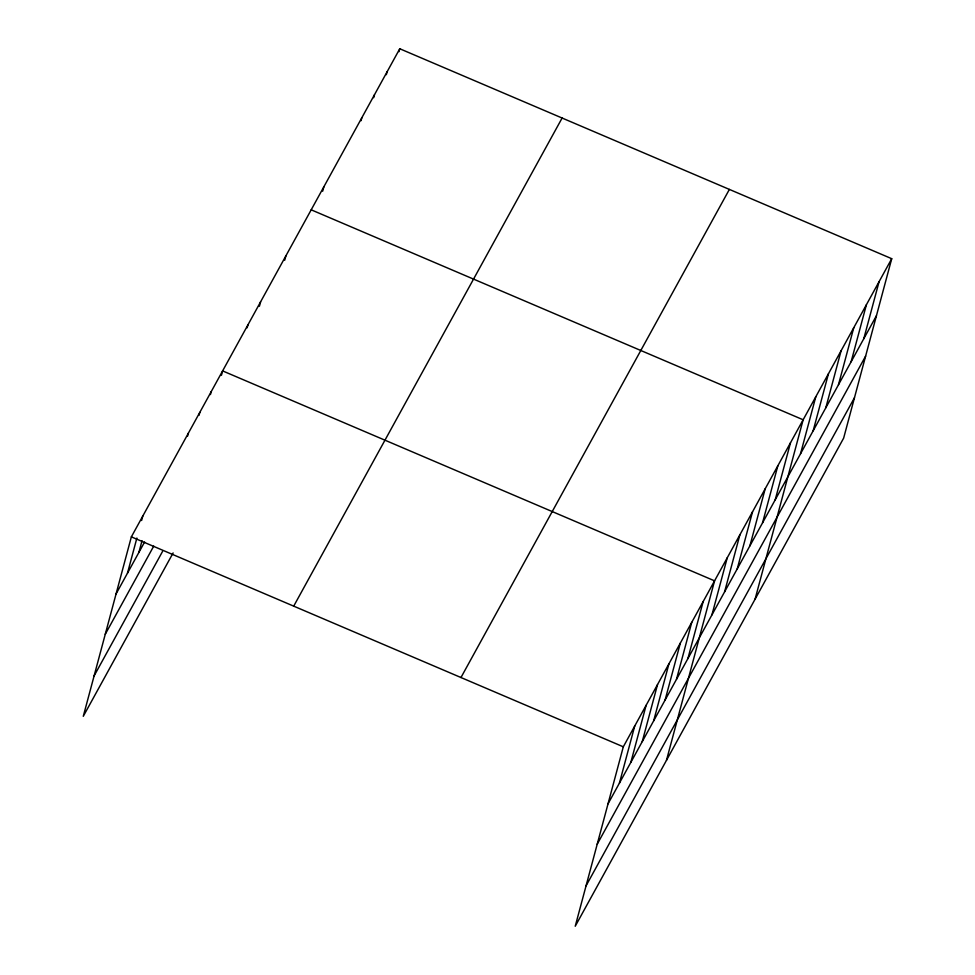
<?xml version="1.0" encoding="UTF-8"?>
<svg xmlns="http://www.w3.org/2000/svg" width="975" height="975" viewBox="0 0 975 975"><rect width="100%" height="100%" fill="white"/><g stroke="black" fill="none" stroke-linecap="round" stroke-linejoin="round"><path stroke-width="1.46" d="M891.723 258.692L623.305 746.801L575.226 926.25L843.643 438.141L891.723 258.692L399.774 48.75L131.357 536.859L83.277 716.308L173.111 552.935M127.493 573.129L136.89 538.042M141.594 520.504L142.764 516.116M138.901 552.386L142.033 540.698M187.614 436.057L188.394 433.132M199.022 415.313L199.802 412.388M210.429 394.57L211.209 391.645M221.447 375.29L222.617 370.902L714.565 580.844L666.486 760.293M247.15 327.807L247.93 324.882M259.411 306.26L260.581 301.872M284.712 260.24L285.894 255.852M322.676 191.197L323.846 186.81M361.03 120.705L361.81 117.78M373.681 97.695L374.461 94.77M386.332 74.685L387.124 71.76M398.994 51.675L399.774 48.75M619.442 783.083L634.713 726.058M630.849 762.34L646.12 705.315M642.257 741.585L657.528 684.572M653.664 720.842L668.935 663.829M665.072 700.099L680.343 643.086M676.479 679.356L691.75 622.342M687.887 658.612L703.158 601.587M711.945 614.859L727.228 557.834M724.596 591.849L739.879 534.824M737.246 568.839L752.529 511.814M749.909 545.829L765.18 488.804M762.56 522.807L777.843 465.794M775.21 499.797L790.493 442.784M755.064 599.223L803.144 419.774L311.196 209.82M800.524 453.777L815.795 396.764M813.174 430.767L828.457 373.754M825.825 407.757L841.108 350.744M838.476 384.747L853.759 327.734M851.138 361.737L866.409 304.712M863.789 338.727L879.072 281.702M116.086 593.885L144.605 542.015M105.251 634.274L153.745 546.11M94.1 675.907L162.545 551.436M293.707 606.145L562.112 118.036M460.968 677.527L729.373 189.418M608.034 803.827L876.44 315.717M597.2 844.228L865.617 356.119M586.048 885.848L854.466 397.739M131.357 536.859L623.305 746.801"/></g></svg>
